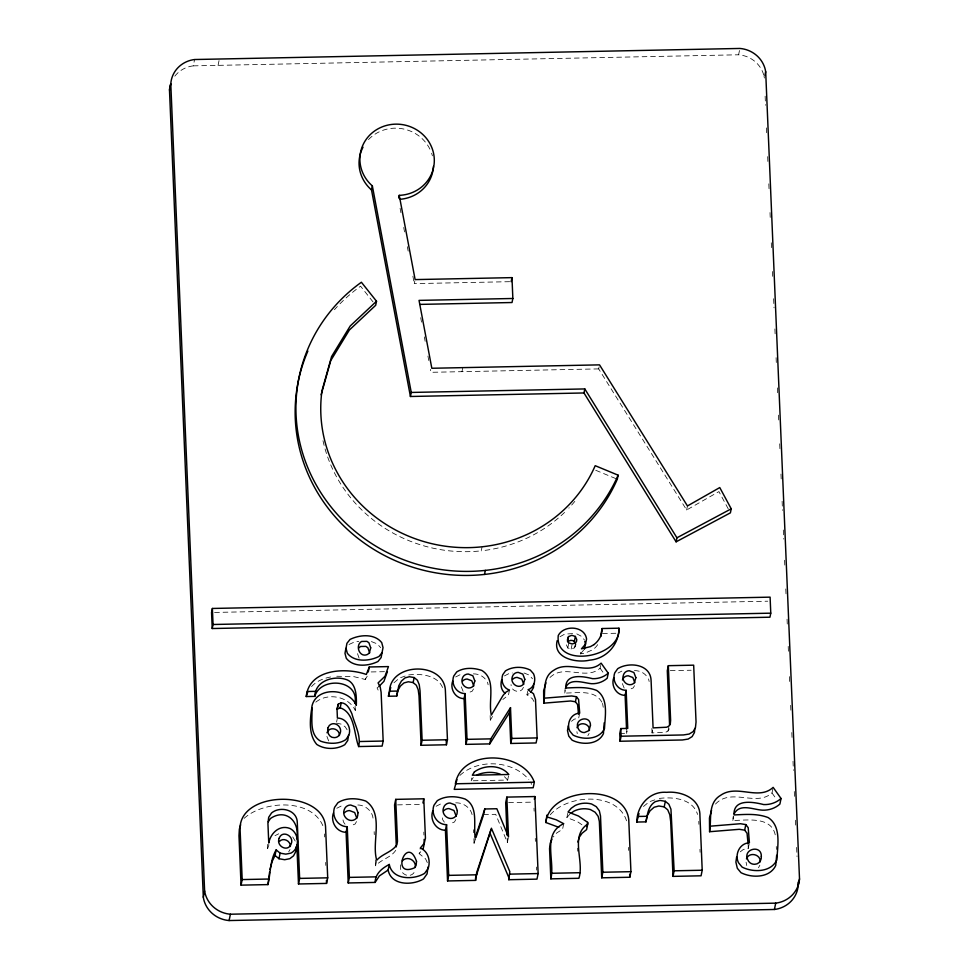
<?xml version="1.0" encoding="UTF-8"?>
<svg xmlns="http://www.w3.org/2000/svg" width="969" height="969" viewBox="0 0 969 969"><rect width="100%" height="100%" fill="white"/><g stroke="black" fill="none" stroke-linecap="round" stroke-linejoin="round"><path stroke-width="0.73" stroke-dasharray="4.84 3.63" d="M601.882 702.174C594.76 689.298 577.076 693.126 564.745 693.053L564.988 689.649M775.236 834.818C771.203 816.201 747.22 820.246 732.843 820.513L733.121 816.746M400.778 864.796C398.271 872.257 407.852 879.125 413.593 873.275L415.011 870.634M566.393 644.833L567.773 647.958L571.165 649.012L574.593 647.813L575.707 644.651M174.82 76.163A27.968 26.66 11.6 0 1 193.279 65.856L194.587 59.521M218.061 65.347L219.369 59.012M267.432 844.399L267.601 848.638L268.461 844.459M509.633 281.688L414.284 283.626L414.841 280.937M336.631 721.844L337.151 719.325M315.797 702.137C327.752 692.472 348.44 696.142 355.284 710.386L356.313 705.359M336.74 676.241L354.133 676.701L365.277 679.487L366.318 674.46M461.971 371.672L462.807 367.639M395.752 850.322C391.004 857.65 381.205 859.321 375.584 865.826L376.735 860.242M322.992 440.713A142.927 136.254 11.6 0 0 481.254 550.84L482.077 546.782M427.317 862.592L425.585 858.885L419.177 853.653L420.328 848.069M508.531 775.878L507.671 780.057L471.176 780.796L471.746 778.01M492.518 716.43L490.338 720.1L491.113 716.333M473.877 838.706L474.059 843.187L475.21 837.616M509.5 690.049L508.459 695.076L502.85 699.473M533.895 701.459L532.453 698.77L526.966 694.821L527.754 691.054M728.252 508.87L718.925 491.598L686.633 509.985L598.697 368.898L599.532 364.865M483.628 814.566L495.704 814.311L507.356 842.521L508.507 836.937M567.773 647.958L568.803 642.919M571.165 649.012L571.94 645.245M564.745 693.053L565.254 690.534M574.593 647.813L575.622 642.786M575.477 646.444L575.986 643.925M597.691 644.651A21.887 20.87 11.6 0 1 592.931 649.642L585.215 653.07L580.431 653.857L581.206 650.09M579.704 713.148L578.663 718.186L578.554 715.582M563.716 823.698L562.565 829.27L556.63 833.025L553.347 836.925M581.921 824.764L577.318 821.579L566.889 817.606L567.749 813.427M549.992 677.488C564.273 663.474 586.112 680.904 600.077 668.186L601.119 663.147M763.742 75.049A27.968 26.66 11.6 0 0 738.596 54.785L739.904 48.45M619.76 733.581L626.713 733.436L627.234 730.929M686.633 509.985L687.457 505.951M669.276 728.785L667.992 731.026L665.679 732.261L652.04 732.927L652.827 729.148M667.992 731.026L668.767 727.259M732.843 820.513L733.703 816.334M740.292 851.812L743.332 849.474L748.274 848.359L749.412 842.788M715.485 804.064C731.207 787.349 756.208 807.116 772.002 792.957L772.862 788.778M474.059 843.187L475.5 838.9M267.601 848.638L268.97 844.847M587.868 735.677L589.104 733.436M758.473 867.739L759.841 865.256M356.507 821.567L355.138 824.001L350.197 826.048M473.478 688.959L472.242 691.163L467.785 693.005M523.454 687.324L522.218 689.516C518.258 693.562 510.651 690.364 511.038 684.586M455.842 819.556L454.473 821.978L449.531 824.038M634.513 685.689L633.278 687.893L628.82 689.746M288.701 851.836L290.022 849.51M365.277 679.487L367.215 676.217M471.176 780.796L473.26 777.477M550.259 814.796C568.343 793.538 620.439 791.479 627.318 823.698M419.177 853.653L420.752 851.715M566.889 817.606L570.075 813.827M580.431 653.857L584.38 649.278M311.546 686.597C317.178 680.25 325.741 677.549 333.917 676.435M393.959 682.757L399.531 678.021L407.501 675.236M643.489 806.499L649.121 801.847L657.939 798.759M244.14 818.345C263.822 800.273 312.902 797.899 323.561 827.465M459.887 775.442C478.032 758.376 512.94 760.338 528.844 779.621M571.468 721.299L574.205 719.192L577.548 718.441M379 686.464L377.062 687.929L379.218 692.266M526.966 694.821L529.026 693.647M560.009 636.73L564.697 634.126L573.975 633.52M504.437 675.914L509.403 673.358L512.383 672.971M455.684 676.968L460.832 674.351M336.788 808.267L342.493 805.384M618.016 673.043L621.868 671.093M436.123 806.256L441.828 803.374M274.99 835.666L278.721 833.812M349.022 644.47L354.642 641.902L358.809 641.405M408.724 674.945C421.261 673.322 438.969 675.236 443.257 689.407M659.308 798.432C673.189 796.639 692.823 798.747 697.571 814.457M193.279 65.856L738.596 54.785M598.697 368.898L430.987 372.302L430.43 369.359M214.585 612.432L767.751 601.204M602.524 633.532L616.514 633.254M371.2 671.941L384.463 671.674M670.282 670.657L691.139 670.233M397.532 804.876L422.641 804.367M508.64 802.623L532.284 802.138M634.404 670.596C639.794 670.548 645.16 673.092 647.801 677.937M473.369 673.867C478.759 673.806 484.125 676.362 486.765 681.195M455.709 802.829C463.594 802.526 471.588 808.279 472.4 816.358M357.827 804.985C365.228 805.045 372.302 810.92 373.065 818.369M336.376 723.104L341.403 724.17L345.194 726.823L347.617 730.578M371.406 641.563L377.232 643.9L380.696 647.655M524.047 672.983L529.268 675.127L532.502 678.797M595.729 470.28L615.957 478.65M576.785 633.883L581.339 636.294L584.392 639.867M504.437 776.678L507.671 780.057M373.029 301.916L360.589 286.182A167.807 159.958 11.6 0 0 338.399 305.429M772.002 792.957L776.738 799.631M600.077 668.186L604.038 673.758M624.157 688.075L622.11 682.963M463.121 691.345L461.062 686.222M444.359 822.184L442.736 819.822L442.082 816.516M345.025 824.207L343.401 821.833L342.747 818.539M328.648 740.934L326.662 735.762M292.735 836.901L295.315 841.262M359.111 658.23L357.331 653.106M530.588 782.068L531.618 784.345M648.564 678.918L649.157 681.51M487.528 682.176L488.122 684.78M746.082 862.204L746.736 865.523M576.894 731.68L577.282 733.666M400.088 208.262L400.924 212.695M403.71 227.473L404.545 231.906M407.331 246.683L408.167 251.116M412.891 276.238L414.284 283.626M420.703 317.711L421.539 322.132M424.325 336.885L425.149 341.318M427.935 356.071L428.77 360.504M602.561 703.361L603.227 707.273M765.135 96.161L765.522 105.233M766.467 127.908L766.721 133.952M767.678 156.627L767.92 162.671M768.817 183.844L769.132 191.402M770.016 212.562L770.331 220.12M771.288 242.795L771.542 248.839M772.487 271.514L772.802 279.072M773.625 298.718L774.013 307.791M774.897 328.951L775.212 336.509M776.096 357.67L776.411 365.228M777.368 387.903L777.622 393.959M778.507 415.12L778.822 422.678M779.706 443.838L780.033 451.397M780.978 474.071L781.232 480.115M782.116 501.276L782.492 510.348M783.315 530.007L783.703 539.067M784.587 560.239L784.902 567.798M785.786 588.958L786.113 596.516M787.058 619.191L787.312 625.235M788.197 646.396L788.512 653.954M789.469 676.628L789.723 682.673M790.668 705.347L790.922 711.391M791.806 732.564L792.133 740.122M793.017 761.283L793.393 770.355M794.277 791.516L794.604 799.074M795.488 820.234L795.803 827.792M796.627 847.439L797.002 856.511M776.278 846.494L776.399 849.425M748.153 845.477L748.274 848.359M698.782 821.349L698.903 824.292M699.957 849.316L700.078 852.26M651.858 728.47L652.04 732.927M626.592 730.505L626.713 733.436M628.53 847.403L628.663 850.394M577.633 848.202L577.754 851.206M534.004 808.158L534.137 811.174M535.276 838.355L535.397 841.383M536.475 867.049L536.608 870.077M507.175 838.088L507.356 842.521M490.144 715.619L490.338 720.1M473.49 829.718L473.623 832.71M423.804 832.105L423.925 835.024M374.155 831.656L374.276 834.624M375.342 859.878L375.584 865.826M355.102 706.195L355.284 710.386M324.482 833.958L324.603 836.962M325.669 862.434L325.802 865.426M763.996 76.03A27.968 26.66 11.6 0 1 764.371 78.029M574.823 501.397A142.903 136.229 11.6 0 1 568.851 508.119M564.576 512.419A142.903 136.229 11.6 0 1 481.254 550.828M334.414 309.729A167.807 159.958 11.6 0 1 337.382 306.495M368.474 139.597A37.282 35.538 11.6 0 1 431.144 151.988M431.605 153.247A37.282 35.538 11.6 0 1 432.38 155.815"/><path stroke-width="1.45" d="M533.737 683.993L533.447 687.639L530.782 692.266M694.87 728.409L694.422 732.588L692.132 736.61L688.135 739.068L682.418 739.977L620.087 741.249L619.76 733.581L620.79 728.555L627.755 728.409L626.156 690.316C617.459 690.364 611.79 680.65 614.782 672.801L617.762 668.658C628.942 661.657 650.465 663.995 651.083 680.371L653.082 727.889L666.708 727.222L669.022 725.999L670.306 723.758L670.621 720.246L668.331 665.679L693.671 665.17L696.045 721.99L695.463 727.562L693.162 731.583L689.165 734.042L683.46 734.95L621.117 736.222L620.087 741.249M296.332 846.518L295.751 851.642L293.522 855.845L289.792 858.691L284.668 859.721L278.975 858.728L275.026 855.457L276.165 849.886L280.126 853.144L285.807 854.149L290.93 853.12C300.354 848.25 299.106 832.783 289.828 828.434C279.472 824.437 270.46 833.316 268.752 843.066L267.928 823.287L268.692 817.291L271.562 812.967C280.307 805.639 297.265 809.902 297.301 822.693L299.627 878.399L298.488 883.982L326.553 883.413L327.704 877.829L325.62 828.386C325.39 788.79 237.659 789.844 240.118 830.118L242.189 879.573L241.051 885.145L267.953 884.6C270.678 873.021 269.891 860.411 276.165 849.886M267.953 884.6L269.576 872.245M428.032 866.989L427.063 873.905L423.514 878.895C412.552 885.714 391.088 885.654 388.133 870.029L389.284 864.457C382.186 868.151 375.173 873.687 375.124 882.42L348.222 882.965L346.09 832.274L347.241 826.69C337.6 826.751 331.325 815.983 334.632 807.274L337.939 802.695C346.139 797.487 356.895 797.984 365.785 801.06C384.475 813.645 371.236 842.097 376.735 860.242C382.355 853.737 392.154 852.078 396.902 844.75L397.484 841.286L395.727 799.364L423.792 798.795L425.439 838.209L424.265 843.248L420.328 848.069C428.201 851.266 430.696 860.726 428.213 868.321L424.652 873.323C413.702 880.143 392.239 880.07 389.284 864.457M568.161 726.011L567.495 730.614L568.779 736.137L572.098 740.146C581.897 745.113 598.127 745.04 603.445 733.642L604.208 722.789M736.622 857.032L735.895 862.131L737.312 868.26L740.994 872.694C751.847 878.193 769.822 878.108 775.733 865.487L776.654 855.3M333.493 812.846C330.175 821.555 336.449 832.323 346.09 832.274M348.561 734.938L347.738 740.522L344.77 744.701C336.546 749.655 324.894 749.74 316.778 744.446C308.481 734.793 309.947 719.834 311.8 707.939M432.828 810.835C429.509 819.544 435.796 830.3 445.425 830.251L447.557 880.954L475.622 880.385L476.675 872.572L491.404 828.229L509.815 871.628L508.773 879.707L536.983 879.137L538.134 873.566L534.9 796.542L506.835 797.112L505.697 802.683L507.053 835.145M452.705 681.098C449.713 688.959 455.382 698.661 464.078 698.625L466.004 744.374L489.757 743.889L509.464 712.675L510.493 707.636L490.786 738.862L489.757 743.889M613.752 677.828C610.761 685.689 616.417 695.403 625.114 695.354L626.531 729.039M501.7 679.766C500.246 684.55 501.021 690.34 505.285 693.441M557.211 640.57C552.451 658.411 576.858 663.232 589.564 660.168C606.255 658.835 618.961 644.845 618.949 628.191L602.149 628.53A21.887 20.87 11.6 0 1 593.961 644.615M618.949 628.191C621.408 657.806 554.498 669.385 558.253 635.543C563.849 624.569 584.888 625.804 586.572 639.043L584.38 649.278M388.424 696.251L389.465 691.224L397.726 691.054L396.696 696.093L388.424 696.251L390.749 687.493M389.465 691.224C390.701 661.96 444.153 661.5 445.389 690.594L447.448 739.747L446.418 744.773L421.091 745.282L419.02 695.887L418.196 689.71L416.331 685.253L413.133 682.576L408.312 681.764L404.025 682.903L400.354 686.137L397.75 690.764M636.815 822.051C636.815 805.76 649.605 790.97 666.636 792.327C681.364 790.922 700.345 798.48 699.933 815.765L702.21 870.235L701.071 875.806L672.995 876.376L674.145 870.804L670.948 809.212L668.889 804.27L665.34 801.315L659.986 800.406L655.238 801.678C648.152 805.978 647.389 814.505 645.972 821.857L636.815 822.051L638.971 813.488M345.885 648.37L344.988 653.36L346.296 658.302C353.564 667.568 368.414 666.26 377.971 661.488L381.108 657.588L383.034 647.571L381.725 642.629C374.458 633.363 359.608 634.671 350.051 639.431L346.914 643.331L346.03 648.322L347.326 653.263C354.593 662.53 369.443 661.221 379 656.461L382.137 652.561M396.696 696.093L398.792 685.737L401.384 681.11L405.054 677.876L409.342 676.725L414.175 677.549L417.373 680.214L419.238 684.671L420.049 690.861L422.121 740.255L421.091 745.282M645.972 821.857L647.147 815.959L650.029 810.835L654.099 807.25L658.847 805.99L664.189 806.886L667.738 809.842L669.797 814.784L670.705 821.639L672.995 876.376M169.49 90.105L170.786 83.77A27.968 26.66 11.6 0 1 194.587 59.521L739.904 48.45A27.968 26.66 11.6 0 1 765.68 71.694L799.51 878.895L798.214 885.23A27.968 26.66 11.6 0 1 774.413 909.479L229.096 920.55A27.968 26.66 11.6 0 1 203.32 897.306L169.49 90.105A27.968 26.66 11.6 0 1 170.605 84.182M212.381 608.459L211.557 612.505L212.223 628.53L769.943 617.205L770.767 613.171L770.101 597.146L212.381 608.459L213.059 624.496L212.223 628.53M203.32 897.306L204.616 890.971L170.786 83.77M399.252 195.35L415.12 279.593L511.983 277.631L512.855 298.488L419.032 300.39L431.823 368.268L599.532 364.865L687.457 505.951L719.761 487.564L731.232 508.822L730.396 512.855L676.108 541.828L583.98 392.966L410.42 396.491L371.515 189.936L372.35 185.903A37.282 35.538 11.6 0 1 376.65 129.628A37.282 35.538 11.6 0 1 432.428 149.214A37.282 35.538 11.6 0 1 399.252 195.35L398.695 198.039M229.096 920.55L230.404 914.215A27.968 26.66 11.6 0 1 204.629 890.971M307.876 351.069A167.807 159.958 11.6 0 0 484.5 574.435A167.758 159.909 11.6 0 0 617.301 479.207L618.125 475.173A167.758 159.909 11.6 0 1 361.51 536.475A167.758 159.909 11.6 0 1 361.389 282.245L376.517 301.25L375.693 305.283L349.373 330.017L330.768 360.553L321.139 394.807M354.981 703.409C359.511 679.269 320.691 676.35 314.768 696.372L306.228 696.541C309.208 668.707 345.86 667.229 366.318 674.46L369.286 666.975L388.448 666.587L384.984 676.277L378.092 682.903L380.248 687.227L381.12 692.278L383.167 741.043L382.125 746.082L358.639 746.554C353.927 734.211 355.066 712.845 340.192 707.806L337.176 709.247L338.205 704.221L341.233 702.767C347.072 703.167 349.845 709.211 351.941 713.874C354.63 724.449 361.255 735.483 358.639 746.554M278.975 858.728L280.126 853.144M314.768 696.372C315.204 681.449 332.222 675.623 344.782 679.099C356.386 681.74 356.665 695.827 356.313 705.359C348.888 687.905 316.354 686.04 311.921 706.304C312.721 717.835 308.614 734.32 320.666 741.2C328.697 743.986 338.435 744.446 345.8 739.662L348.779 735.483C351.808 727.562 346.175 718.029 337.406 718.077L337.03 709.151L338.205 704.221M340.192 707.806L341.233 702.767M410.42 396.491L411.256 392.445L372.35 185.903M368.256 672.001L369.286 666.975M348.222 882.965L349.361 877.393L347.241 826.69M413.133 682.576L414.175 677.549M395.727 799.364L394.577 804.936L396.333 846.858M511.147 281.664L511.983 277.631M512.855 298.488L512.02 302.522L419.722 304.399M422.932 802.974L423.792 798.795M484.5 574.423L485.324 570.378M464.078 698.625L465.12 693.586C456.423 693.634 450.755 683.92 453.746 676.059L456.726 671.929C464.127 667.229 473.841 667.677 481.859 670.451C496.709 679.608 487.879 701.096 491.368 715.074L503.02 695.463L505.624 692.387L509.5 690.049C503.141 688.087 500.622 680.686 502.729 674.739L505.479 670.875C512.783 666.309 522.654 666.309 530.297 670.088L533.531 673.758C536.172 679.572 534.537 687.518 528.008 689.795L533.495 693.743L535.506 699.582L537.117 737.918L536.087 742.957L510.748 743.465L509.464 712.675M445.425 830.251L446.576 824.68C436.934 824.728 430.66 813.96 433.967 805.263L437.273 800.685C445.474 795.464 456.229 795.973 465.12 799.05C478.807 806.523 473.199 825.104 475.21 837.616L484.779 808.982L496.843 808.74L508.507 836.937L506.835 797.112M466.004 744.374L467.034 739.347L465.12 693.586M447.557 880.954L448.695 875.37L446.576 824.68M483.628 814.566L484.779 808.982M475.622 880.385L475.525 878.156L491.113 829.621M510.748 743.465L511.789 738.439L510.493 707.636M583.98 392.966L584.804 388.932L411.256 392.445M578.505 714.286L577.572 704.56L575.416 701.774L570.596 700.987L543.754 703.167C545.717 692.06 541.865 677.186 553.771 670.269C568.488 659.974 587.892 675.429 601.119 663.147L608.241 673.201L607.2 678.227A22.045 21.015 11.6 0 1 591.538 683.702C583.108 682.903 568.888 677.125 565.351 688.68M534.331 782.189L455.357 783.788C461.728 748.225 523.054 751.011 534.331 782.189L533.18 787.761L454.219 789.372L456.98 779.645M534.331 799.328L534.9 796.542M568.537 636.572L567.422 639.806L567.81 641.587L568.803 642.919L572.194 643.985L575.622 642.786L576.507 641.417L576.749 639.613L575.368 636.439L571.831 635.313L568.537 636.572L567.507 641.599L570.802 640.339L572.8 640.606L574.326 641.466L575.247 643.586M574.326 641.466L575.368 636.439M571.068 813.136L574.036 811.089A22.893 21.827 11.6 0 1 590.4 809.551L595.111 812.228L598.176 816.37L599.363 821.555L601.713 877.817L629.789 877.248L630.928 871.676L628.748 819.447C624.23 782.068 549.629 787.167 545.838 822.499L558.81 827.32M545.838 822.499L546.916 815.111M575.416 701.774L576.458 696.735L571.625 695.96L544.784 698.14M601.713 877.817L602.863 872.245L600.501 815.971L599.327 810.787L596.262 806.656L591.55 803.979A22.893 21.827 11.6 0 0 575.174 805.505L571.226 808.255L568.028 812.034L578.457 816.007L587.674 822.366L587.747 824.038C569.578 836.102 584.598 861.247 578.893 878.289L550.828 878.859C555.31 861.078 541.586 833.679 563.716 823.698L556.206 819.798L546.988 816.928M602.149 628.53L601.119 633.556A21.887 20.87 11.6 0 1 600.889 636.463M586.814 826.557L587.674 822.366M587.747 824.038L586.596 829.621L582.078 833.243L579.28 837.228L577.899 842.049M625.114 695.354L626.156 690.316M764.904 75.485L765.68 71.694M676.108 541.828L676.931 537.795L584.804 388.932M668.331 665.679L667.302 670.718L669.591 725.272M664.189 806.886L665.34 801.315M748.092 844.047L747.051 833.255L744.664 830.167L739.323 829.307L709.587 831.717C711.755 819.411 707.491 802.938 720.682 795.27C736.997 783.86 758.497 800.975 773.141 787.373L781.038 798.504L779.888 804.088A24.419 23.28 11.6 0 1 762.53 810.157C753.47 809.781 740.122 803.071 734.296 813.512M744.664 830.167L745.815 824.595L740.461 823.723L710.737 826.145M774.413 909.479L775.721 903.144A27.968 26.66 11.6 0 0 799.51 878.895M423.126 848.832L424.289 843.781L424.107 839.408M387.406 671.614L383.942 681.316L379 686.464M269.939 869.496L272.241 861.235L275.026 855.457M321.974 390.773L331.592 356.519L350.209 325.984L376.517 301.25M240.651 824.837L239.355 829.173L238.98 835.702L241.051 885.145M306.228 696.541L307.657 692.205M475.973 837.47L483.156 815.995M545.983 682.854L543.633 690.764L543.754 703.167M551.942 839.251L550.186 843.309L549.556 848.626L550.828 878.859M711.561 810.375L709.453 817.981L709.587 831.717M375.124 882.42L379.363 875.928L388.133 870.029M326.977 732.758L328.212 730.565C332.173 726.52 339.768 729.718 339.392 735.495M577.027 727.683C579.244 721.045 590.097 723.371 589.431 730.42M746.457 858.885C748.916 851.533 760.944 854.113 760.193 861.913M268.268 821.785L270.424 818.539C285.867 807.783 300.402 821.821 296.587 838.803M585.409 644.252L581.461 648.83L590.424 646.638L593.961 644.615M358.687 647.982L360.565 646.48L365.882 646.371L367.869 647.801L369.661 652.852M402.377 860.823C407.125 855.591 416.064 860.072 415.374 866.964M279.314 841.504C283.227 837.143 290.712 840.85 290.361 846.506M676.931 537.795L731.232 508.822M477.184 774.825C484.488 771.966 492.882 771.421 500.295 774.219M213.059 624.496L770.767 613.171M307.27 691.515L315.797 691.333M359.669 741.527L383.167 741.043M422.121 740.255L447.448 739.747M467.034 739.347L490.786 738.862M511.789 738.439L537.117 737.918M637.953 816.467L647.122 816.286M242.189 879.573L269.091 879.016M299.627 878.399L327.704 877.829M349.361 877.393L376.263 876.848M448.695 875.37L476.76 874.801M509.924 874.135L538.134 873.566M551.967 873.275L580.031 872.706M602.863 872.245L630.928 871.676M674.145 870.804L702.21 870.235M230.404 914.215L775.721 903.144M618.125 475.173L595.208 465.689A142.903 136.229 11.6 0 1 426.517 542.325A142.903 136.229 11.6 0 1 321.962 390.798M745.815 824.595L748.201 827.683L749.412 842.788C739.747 843.066 734.405 854.392 738.463 862.676L742.145 867.122C752.986 872.621 770.973 872.536 776.872 859.915C777.477 846.143 781.729 826.484 768.223 817.606C757.37 813.33 745.403 814.432 733.981 814.941C733.303 798.335 753.192 801.92 763.681 804.573A24.419 23.28 11.6 0 0 781.038 798.504M576.458 696.735L578.602 699.521L579.704 713.148C570.971 713.414 566.15 723.625 569.82 731.111L573.139 735.12C582.926 740.074 599.157 740.001 604.486 728.615C605.031 716.188 608.859 698.443 596.674 690.425C586.887 686.573 576.083 687.566 565.775 688.026C565.157 673.031 583.108 676.277 592.568 678.675A22.045 21.015 11.6 0 0 608.241 673.189M490.253 833.8L508.664 877.199L508.773 879.707M584.767 641.26L585.53 644.07M634.84 682.697L632.842 677.513L628.239 675.793A6.129 5.85 11.6 0 0 622.437 679.947M523.769 684.32L521.782 679.148L517.18 677.416A6.129 5.85 11.6 0 0 512.662 679.33M473.793 685.967L471.806 680.783L467.203 679.051A6.129 5.85 11.6 0 0 462.685 680.977M456.193 816.237L453.989 810.496L448.889 808.57A6.795 6.48 11.6 0 0 443.887 810.702M356.858 818.248L354.654 812.506L349.555 810.593A6.795 6.48 11.6 0 0 344.54 812.712M798.081 882.214L798.214 885.23M629.656 874.268L629.789 877.248M620.79 728.555L621.117 736.222M446.224 740.304L446.418 744.773M326.432 880.409L326.553 883.413M296.841 844.823L298.488 883.982M433.434 166.402A37.282 35.538 11.6 0 1 399.797 199.311M371.515 189.936A37.282 35.538 11.6 0 1 363.012 147.191M370.703 647.825L369.334 653.009L367.457 654.463C359.451 658.157 354.836 645.257 361.594 641.454L366.912 641.345L368.91 642.762L370.703 647.825M416.513 861.393L416.161 865.063L414.744 867.703C389.938 878.919 406.98 833.703 416.513 861.393M328.007 727.731C326.71 732.092 329.157 737.857 334.293 737.639A6.129 5.85 11.6 0 0 340.095 733.472C342.808 726.932 334.499 720.367 329.254 725.539L328.007 727.731M358.009 812.676L357.646 815.995L356.277 818.43C350.463 824.159 341.258 816.879 344.274 809.624A6.795 6.48 11.6 0 1 350.693 805.021L355.793 806.935L358.009 812.676M457.344 810.653L456.993 813.972L455.612 816.407C449.798 822.136 440.592 814.868 443.608 807.613A6.795 6.48 11.6 0 1 450.028 802.998L455.139 804.912L457.344 810.653M474.834 680.941L473.272 686.125C468.027 691.297 459.718 684.732 462.431 678.179A6.129 5.85 11.6 0 1 468.233 674.024L472.848 675.756L474.834 680.941M524.81 679.293L523.248 684.477C518.003 689.649 509.694 683.084 512.407 676.544A6.129 5.85 11.6 0 1 518.209 672.377L522.824 674.109L524.81 679.293M590.46 725.393L588.91 730.638L584.452 732.552A6.129 5.85 11.6 0 1 578.311 728.64C573.188 718.768 590.654 714.347 590.46 725.393M635.87 677.67L634.32 682.854C629.063 688.026 620.754 681.461 623.479 674.921A6.129 5.85 11.6 0 1 629.281 670.754L633.883 672.486L635.87 677.67M761.331 856.342C761.719 860.327 758.884 864.312 754.681 864.287A6.795 6.48 11.6 0 1 747.874 859.939C742.193 849.014 761.561 844.108 761.331 856.342M279.193 838.197C275.705 846.107 288.072 852.756 291.16 843.938C294.685 836.114 282.221 829.561 279.193 838.197M474.41 771.905L472.327 775.224L508.822 774.485C500.755 764.408 484.221 764.662 474.41 771.905"/></g></svg>
